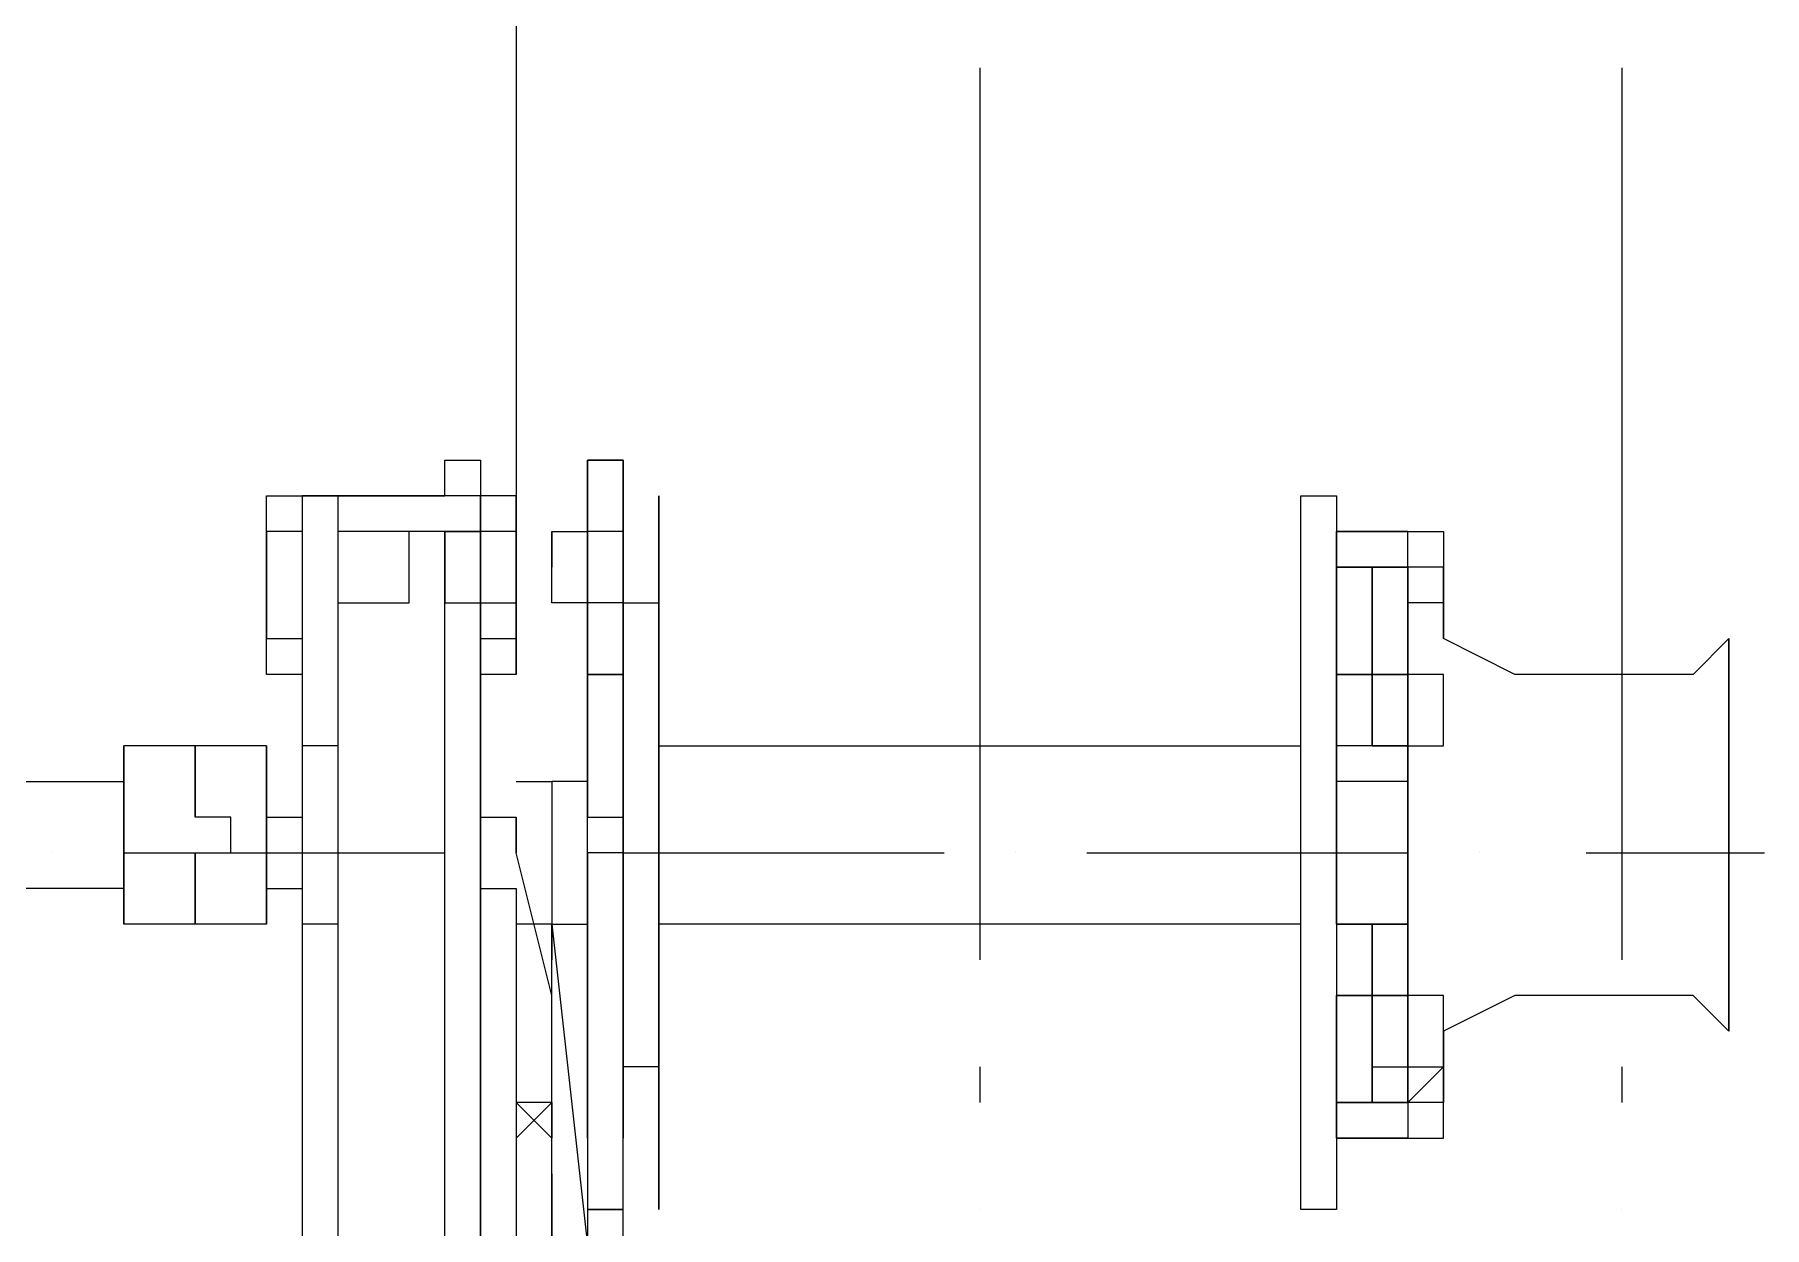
# Model space of a CAD drawing. Header units: millimetres. Extents: x -1005 to 294628, y -1154 to 182592.
# Drawn here: x 69420 to 72761, y 150117 to 152420 of the extents above; entities that cross this region are included whole.
import ezdxf

# ---------------------------------------------------------------- set-up
doc = ezdxf.new("R2010")
doc.units = ezdxf.units.MM
doc.layers.add('PDF_Geomertry', color=7, linetype='Continuous')

msp = doc.modelspace()

# ---------------------------------------------------------------- linework, layer by layer
at = {"layer": 'PDF_Geomertry', "lineweight": 5}
for points in [[(70350, 152838), (70350, 151185), (70281.1, 151185)], [(71245.3, 152355.9), (71245.3, 150634)], [(72485.1, 152355.9), (72485.1, 150634)], [(69936.7, 151185), (69867.8, 151185), (69867.8, 151529.4), (70212.2, 151529.4), (70212.2, 151598.3), (70281.1, 151598.3), (70281.1, 151529.4), (69936.7, 151529.4), (69936.7, 149600.9), (70281.1, 149600.9), (70969.8, 148843.3)], [(70556.6, 151598.3), (70556.6, 151598.3), (70487.7, 151598.3), (70556.6, 151598.3), (70556.6, 151529.4)], [(70556.6, 151598.3), (70556.6, 151598.3), (70556.6, 151529.4), (70556.6, 151598.3), (70556.6, 151460.5), (70487.7, 151460.5)], [(70556.6, 151460.5), (70556.6, 151598.3), (70556.6, 151598.3), (70487.7, 151598.3), (70487.7, 151529.4), (70487.7, 151598.3), (70487.7, 151529.4), (70487.7, 151598.3), (70487.7, 151460.5), (70487.7, 151460.5)], [(70487.7, 151460.5), (70487.7, 151460.5), (70487.7, 151460.5), (70487.7, 151391.7), (70487.7, 151460.5), (70487.7, 151598.3), (70487.7, 151598.3)], [(70487.7, 151529.4), (70487.7, 151598.3), (70487.7, 151529.4), (70487.7, 151529.4), (70487.7, 151598.3), (70487.7, 151322.8), (70487.7, 151185), (70487.7, 151185)], [(70005.6, 151529.4), (70005.6, 149600.9), (70005.6, 149532), (70005.6, 149600.9), (69867.8, 149600.9)], [(70350, 151185), (70350, 151529.4), (70281.1, 151529.4), (70281.1, 149600.9), (70281.1, 151529.4)], [(71865.2, 151529.4), (71865.2, 151529.4), (71934.1, 151529.4)], [(71865.2, 150151.9), (71865.2, 150151.9), (71865.2, 151529.4)], [(71934.1, 151529.4), (71934.1, 150565.2), (72003, 150565.2), (71934.1, 150565.2), (71934.1, 150151.9), (71865.2, 150151.9)], [(69936.7, 151460.5), (69867.8, 151460.5), (69867.8, 151253.9), (69936.7, 151253.9)], [(70212.2, 149669.8), (70212.2, 151460.5), (70281.1, 151460.5), (70005.6, 151460.5), (70005.6, 149669.8), (70005.6, 149669.8)], [(70281.1, 151253.9), (70350, 151253.9), (70350, 151460.5), (70281.1, 151460.5)], [(70487.7, 150427.4), (70487.7, 151322.8), (70487.7, 151391.7), (70487.7, 151322.8), (70418.8, 151322.8), (70418.8, 151391.7), (70418.8, 151460.5), (70487.7, 151460.5), (70487.7, 151391.7)], [(70418.8, 151460.5), (70418.8, 151391.7)], [(70556.6, 151322.8), (70556.6, 151322.8), (70487.7, 151322.8), (70487.7, 151460.5), (70487.7, 151322.8), (70487.7, 151253.9)], [(70487.7, 151322.8), (70487.7, 151322.8), (70487.7, 151253.9), (70487.7, 151322.8), (70487.7, 151391.7), (70487.7, 151460.5), (70487.7, 151460.5)], [(72622.8, 151185), (72416.2, 151185), (72278.5, 151185), (72140.7, 151253.9), (72140.7, 151391.7), (71934.1, 151391.7), (72071.8, 151391.7), (72071.8, 151460.5), (71934.1, 151460.5), (72140.7, 151460.5), (72140.7, 151253.9), (72140.7, 151322.8), (72071.8, 151322.8), (72071.8, 150358.5), (72071.8, 151322.8)], [(71934.1, 151185), (72003, 151185), (71934.1, 151185), (71934.1, 151391.7), (71934.1, 151460.5), (71934.1, 151185), (71934.1, 151116.2)], [(70556.6, 151322.8), (70556.6, 151322.8), (70556.6, 151253.9)], [(70556.6, 151322.8), (70556.6, 151322.8), (70625.4, 151322.8)], [(70556.6, 151322.8), (70556.6, 151322.8), (70556.6, 151185), (70556.6, 151185)], [(70556.6, 151185), (70556.6, 150909.5), (70556.6, 151322.8), (70556.6, 151322.8), (70556.6, 150909.5)], [(71934.1, 151322.8), (71934.1, 151322.8), (71934.1, 151253.9)], [(71934.1, 150978.4), (71934.1, 150978.4), (71934.1, 151253.9)], [(72691.7, 150496.3), (72691.7, 151253.9), (72691.7, 150496.3), (72691.7, 150496.3), (72622.8, 150565.2), (72416.2, 150565.2), (72278.5, 150565.2), (72140.7, 150496.3), (72140.7, 150358.5), (71934.1, 150358.5), (72071.8, 150358.5)], [(72691.7, 151253.9), (72691.7, 151253.9), (72622.8, 151185)], [(70487.7, 151185), (70487.7, 150909.5), (70487.7, 150909.5)], [(69867.8, 150771.8), (69867.8, 151047.3), (69867.8, 150702.9), (69730.1, 150702.9), (69592.3, 150702.9), (69592.3, 150702.9)], [(69867.8, 150978.4), (69867.8, 151047.3), (69730.1, 151047.3), (69592.3, 151047.3), (69592.3, 150702.9), (69592.3, 151047.3)], [(70005.6, 151047.3), (69936.7, 151047.3)], [(70281.1, 151047.3), (70281.1, 151047.3)], [(70625.4, 151047.3), (70625.4, 151047.3), (70625.4, 150978.4)], [(70625.4, 151047.3), (71865.2, 151047.3)], [(72071.8, 151047.3), (71934.1, 151047.3), (71934.1, 150702.9), (72071.8, 150702.9)], [(69592.3, 150771.8), (69041.3, 150771.8), (69041.3, 150978.4), (69592.3, 150978.4)], [(70487.7, 150702.9), (70487.7, 150702.9), (70487.7, 150978.4), (70418.8, 150978.4), (70418.8, 150702.9), (70418.8, 150634), (70418.8, 150702.9), (70350, 150702.9), (70350, 150702.9)], [(70350, 150978.4), (70350, 150978.4), (70418.8, 150978.4), (70418.8, 150978.4)], [(71934.1, 150978.4), (71934.1, 150978.4)], [(69730.1, 150771.8), (69730.1, 150840.7), (69730.1, 150840.7), (69798.9, 150840.7), (69798.9, 150909.5), (69730.1, 150909.5), (69730.1, 150909.5)], [(69867.8, 150909.5), (69936.7, 150909.5)], [(70281.1, 150909.5), (70350, 150909.5)], [(70487.7, 150909.5), (70487.7, 150909.5), (70556.6, 150909.5), (70556.6, 150840.7), (71176.5, 150840.7)], [(70556.6, 150840.7), (70556.6, 150840.7), (70487.7, 150840.7), (70487.7, 150909.5)], [(70487.7, 150909.5), (70487.7, 150909.5)], [(69454.6, 150840.7), (69454.6, 150840.7)], [(69592.3, 150840.7), (70212.2, 150840.7)], [(69798.9, 150840.7), (69798.9, 150840.7)], [(70418.8, 150565.2), (70350, 150840.7), (70350, 150840.7)], [(70556.6, 149945.3), (70556.6, 150014.2), (70556.6, 150151.9), (70556.6, 150840.7), (70487.7, 150840.7), (70487.7, 150771.8), (70487.7, 150840.7), (70487.7, 150840.7)], [(70487.7, 150840.7), (70487.7, 150427.4), (70487.7, 150840.7), (70487.7, 150151.9), (70487.7, 150014.2), (70556.6, 150014.2)], [(71314.2, 150840.7), (71314.2, 150840.7)], [(71451.9, 150840.7), (72071.8, 150840.7)], [(72209.6, 150840.7), (72209.6, 150840.7)], [(72416.2, 150840.7), (72760.6, 150840.7)], [(69867.8, 150702.9), (69867.8, 150771.8), (69936.7, 150771.8)], [(70281.1, 150771.8), (70350, 150771.8), (70350, 149049.9)], [(71934.1, 150771.8), (71934.1, 150771.8)], [(70005.6, 150702.9), (69936.7, 150702.9)], [(70281.1, 150702.9), (70281.1, 150702.9)], [(70418.8, 150702.9), (70418.8, 150702.9), (70487.7, 150702.9)], [(71865.2, 150702.9), (70625.4, 150702.9), (70625.4, 150702.9)], [(71934.1, 150702.9), (71934.1, 150496.3)], [(70556.6, 150427.4), (70556.6, 150427.4), (70556.6, 150358.5), (70556.6, 150289.7)], [(70625.4, 150427.4), (70556.6, 150427.4), (70556.6, 150358.5)], [(71245.3, 150427.4), (71245.3, 150358.5)], [(71934.1, 150427.4), (71934.1, 150427.4)], [(72485.1, 150427.4), (72485.1, 150358.5)], [(70418.8, 150358.5), (70418.8, 150358.5), (70350, 150358.5)], [(70418.8, 150358.5), (70418.8, 150358.5), (70350, 150358.5)], [(70350, 150358.5), (70418.8, 150289.7)], [(70418.8, 150358.5), (70350, 150289.7)], [(70418.8, 150220.8), (70418.8, 149876.4)], [(70487.7, 150151.9), (70556.6, 150151.9)], [(70625.4, 150151.9), (70625.4, 150151.9)], [(71245.3, 150151.9), (71245.3, 150151.9)], [(72485.1, 150151.9), (72485.1, 150151.9)]]:
    msp.add_lwpolyline(points, dxfattribs=at)
for points in [[(70556.6, 151529.4), (70556.6, 151598.3)], [(70556.6, 151598.3), (70556.6, 151322.8)], [(70625.4, 151529.4), (70625.4, 150151.9), (70625.4, 151529.4)], [(70005.6, 151460.5), (70005.6, 151460.5)], [(70005.6, 151460.5), (70005.6, 151322.8), (70143.3, 151322.8), (70143.3, 151460.5), (70005.6, 151460.5)], [(70005.6, 151460.5), (70005.6, 151322.8), (70143.3, 151322.8), (70143.3, 151460.5), (70005.6, 151460.5)], [(70005.6, 151460.5), (70005.6, 151322.8), (70143.3, 151322.8), (70143.3, 151460.5), (70005.6, 151460.5)], [(70281.1, 151460.5), (70212.2, 151460.5), (70281.1, 151460.5)], [(70212.2, 151460.5), (70281.1, 151460.5), (70212.2, 151460.5)], [(70212.2, 151460.5), (70212.2, 151322.8), (70350, 151322.8), (70350, 151460.5), (70212.2, 151460.5)], [(70212.2, 151460.5), (70281.1, 151460.5), (70212.2, 151460.5)], [(70556.6, 151460.5), (70556.6, 151391.7), (70556.6, 151460.5), (70556.6, 151322.8)], [(70556.6, 151460.5), (70556.6, 151460.5)], [(70556.6, 151460.5), (70556.6, 151460.5)], [(72003, 151391.7), (72003, 151047.3), (72003, 151391.7)], [(72071.8, 151322.8), (72071.8, 151391.7), (72071.8, 151322.8)], [(70487.7, 151322.8), (70487.7, 151322.8)], [(70487.7, 151322.8), (70487.7, 151322.8)], [(70487.7, 151322.8), (70487.7, 150909.5)], [(70556.6, 151322.8), (70556.6, 151322.8)], [(70556.6, 151185), (70487.7, 151185)], [(70487.7, 151185), (70487.7, 151185)], [(70556.6, 151185), (70556.6, 151185)], [(71934.1, 151185), (71934.1, 151185)], [(72003, 151116.2), (72003, 151185)], [(72003, 151185), (72003, 151047.3), (72140.7, 151047.3), (72140.7, 151185), (72003, 151185)], [(72003, 151185), (72003, 151047.3), (72140.7, 151047.3), (72140.7, 151185), (72003, 151185)], [(72003, 151185), (72003, 151047.3), (72140.7, 151047.3), (72140.7, 151185), (72003, 151185)], [(72003, 151185), (72003, 151116.2), (72003, 151185)], [(72003, 151185), (72003, 151047.3), (72140.7, 151047.3), (72140.7, 151185), (72003, 151185)], [(72003, 151185), (72003, 151116.2), (72003, 151185)], [(72003, 151185), (72003, 151116.2), (72003, 151185)], [(72071.8, 151185), (72003, 151185), (72003, 151116.2), (72003, 151185)], [(72003, 151185), (72003, 151047.3), (72140.7, 151047.3), (72140.7, 151185), (72003, 151185)], [(72003, 151185), (72003, 151047.3), (72140.7, 151047.3), (72140.7, 151185), (72003, 151185)], [(72003, 151185), (72003, 151047.3), (72140.7, 151047.3), (72140.7, 151185), (72003, 151185)], [(72003, 151116.2), (72003, 151185), (72003, 151116.2)], [(72003, 151185), (72003, 151116.2), (72003, 151185)], [(72003, 151185), (72003, 151047.3), (72140.7, 151047.3), (72140.7, 151185), (72003, 151185)], [(72003, 151185), (72003, 151116.2), (72003, 151185)], [(69730.1, 150909.5), (69730.1, 151047.3), (69730.1, 150909.5)], [(70350, 150978.4), (70350, 150978.4)], [(70556.6, 150978.4), (70556.6, 150702.9), (70556.6, 150702.9), (70556.6, 150978.4)], [(71934.1, 150978.4), (71934.1, 150978.4)], [(71934.1, 150978.4), (71934.1, 150840.7), (72071.8, 150840.7), (72071.8, 150978.4), (71934.1, 150978.4)], [(71934.1, 150909.5), (71934.1, 150978.4)], [(71934.1, 150702.9), (71934.1, 150978.4)], [(70350, 150909.5), (70350, 150840.7)], [(70556.6, 150909.5), (70556.6, 150909.5)], [(69730.1, 150702.9), (69730.1, 150840.7), (69730.1, 150702.9)], [(70556.6, 150840.7), (70556.6, 150840.7)], [(70556.6, 150840.7), (70556.6, 150427.4)], [(71934.1, 150702.9), (71934.1, 150702.9), (71934.1, 150771.8)], [(70418.8, 150702.9), (70487.7, 150083), (70418.8, 150014.2), (70418.8, 150083)], [(71934.1, 150702.9), (71934.1, 150565.2), (72071.8, 150565.2), (72071.8, 150702.9), (71934.1, 150702.9)], [(71934.1, 150702.9), (71934.1, 150702.9)], [(71934.1, 150702.9), (71934.1, 150565.2), (72071.8, 150565.2), (72071.8, 150702.9), (71934.1, 150702.9)], [(71934.1, 150702.9), (71934.1, 150565.2), (72071.8, 150565.2), (72071.8, 150702.9), (71934.1, 150702.9)], [(71934.1, 150702.9), (71934.1, 150565.2), (72071.8, 150565.2), (72071.8, 150702.9), (71934.1, 150702.9)], [(72003, 150358.5), (72003, 150702.9), (72003, 150358.5)], [(71934.1, 150565.2), (71934.1, 150565.2), (71934.1, 150565.2), (71934.1, 150358.5), (71934.1, 150289.7)], [(72003, 150565.2), (72003, 150565.2)], [(72003, 150565.2), (72003, 150427.4), (72140.7, 150427.4), (72140.7, 150565.2), (72003, 150565.2)], [(72003, 150565.2), (72003, 150427.4), (72140.7, 150427.4), (72140.7, 150565.2), (72003, 150565.2)], [(72003, 150565.2), (72003, 150427.4), (72140.7, 150427.4), (72140.7, 150565.2), (72003, 150565.2)], [(72003, 150565.2), (72003, 150427.4), (72140.7, 150427.4), (72140.7, 150565.2), (72003, 150565.2)], [(72003, 150565.2), (72003, 150427.4), (72140.7, 150427.4), (72140.7, 150565.2), (72003, 150565.2)], [(72003, 150565.2), (72003, 150427.4), (72140.7, 150427.4), (72140.7, 150565.2), (72003, 150565.2)], [(72003, 150565.2), (72003, 150565.2)], [(72003, 150565.2), (72003, 150427.4), (72140.7, 150427.4), (72140.7, 150565.2), (72003, 150565.2)], [(72003, 150565.2), (72003, 150427.4), (72140.7, 150427.4), (72140.7, 150565.2), (72003, 150565.2)], [(72003, 150565.2), (72003, 150427.4), (72140.7, 150427.4), (72140.7, 150565.2), (72003, 150565.2)], [(72003, 150565.2), (72003, 150565.2)], [(72003, 150565.2), (72003, 150427.4), (72140.7, 150427.4), (72140.7, 150565.2), (72003, 150565.2)], [(72003, 150565.2), (72003, 150427.4), (72140.7, 150427.4), (72140.7, 150565.2), (72003, 150565.2)], [(72003, 150565.2), (72003, 150427.4), (72140.7, 150427.4), (72140.7, 150565.2), (72003, 150565.2)], [(72071.8, 150565.2), (72003, 150565.2)], [(71934.1, 150289.7), (72140.7, 150289.7), (72140.7, 150496.3), (72140.7, 150427.4), (72071.8, 150358.5), (72071.8, 150289.7)], [(70487.7, 150427.4), (70487.7, 150427.4), (70487.7, 150358.5), (70487.7, 150289.7)], [(70487.7, 150427.4), (70487.7, 150427.4)], [(70556.6, 150358.5), (70556.6, 150427.4)], [(70556.6, 150427.4), (70556.6, 150427.4)], [(70418.8, 150358.5), (70418.8, 150358.5)], [(70418.8, 150358.5), (70418.8, 150358.5)], [(70418.8, 150358.5), (70418.8, 150289.7), (70418.8, 150358.5)], [(70418.8, 150358.5), (70418.8, 150358.5)], [(70418.8, 150358.5), (70418.8, 150358.5)], [(70487.7, 150358.5), (70487.7, 150358.5)], [(70556.6, 150358.5), (70556.6, 150358.5)], [(70556.6, 150358.5), (70556.6, 150358.5)], [(70556.6, 150151.9), (70487.7, 150151.9), (70556.6, 150151.9)]]:
    msp.add_lwpolyline(points, close=True, dxfattribs=at)

doc.saveas('drawing.dxf')
